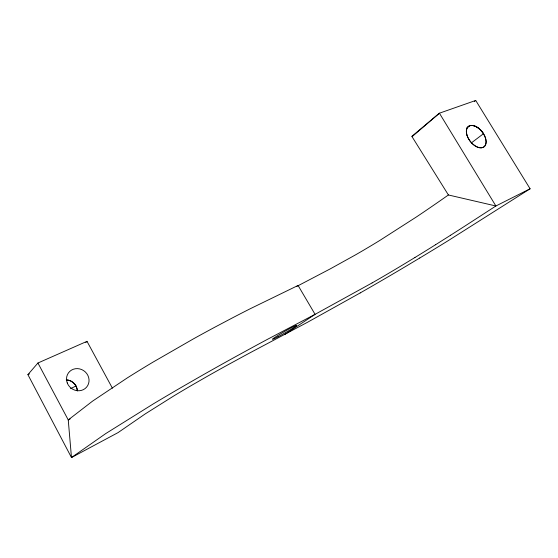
<?xml version="1.0" encoding="UTF-8"?>
<svg xmlns="http://www.w3.org/2000/svg" width="558" height="558" viewBox="0 0 558 558"><rect width="100%" height="100%" fill="white"/><g stroke="black" fill="none" stroke-linecap="round" stroke-linejoin="round"><path stroke-width="0.84" d="M360.182 292.95L307.479 322.294L251.714 351.903A150.716 6.459 -29.6 0 0 243.616 356.262L228.361 364.576A90.173 4.143 -29.6 0 0 207.36 376.301L192.371 384.915A72.575 3.404 -29.6 0 0 182.619 390.649A79.215 3.69 -29.6 0 0 174.04 395.789L145.233 413.903L118.038 432.617L71.48 457.546L27.9 374.641L37.93 363.007L87.006 341.336L112.402 388.18M85.806 342.591L87.006 341.336M412.048 136.689L439.411 113.197L475.73 100.454L530.1 188.785L448.388 240.547A217.383 13.036 -30.3 0 1 419.776 257.998M474.412 101.528L475.73 100.454M466.551 128.173L469.578 125.794A12.834 7.603 52.3 0 1 483.472 133.704L471.336 142.925M296.786 286.4L330.231 268.886L355.251 255.02A94.1 9.347 -30.7 0 0 363.928 249.984L370.386 246.148A100.517 10.058 -30.7 0 0 379.865 240.4L416.198 217.09A241.83 28.437 -30.4 0 0 426.472 210.164L432.673 205.916A377.717 50.89 -29.8 0 0 448.402 194.972L495.895 205.986L530.1 188.785M284.58 334.605L315.075 314.342L372.053 282.955M450.648 235.197L435.631 244.69M414.943 257.503L405.338 263.341A104.848 5.901 -30.3 0 1 384.427 275.785L384.357 275.826A93.312 5.175 -30.3 0 1 372.102 282.927M419.762 258.005L406.775 265.782A163.975 9.235 -30.3 0 1 376.357 283.652L376.218 283.729A165.914 9.367 -30.3 0 1 360.238 292.915M70.127 418.974L68.243 419.923L71.48 457.546L105.783 433.552L153.338 403.873A129.568 6.131 -29.6 0 1 180.646 387.761L199.806 376.741A141.913 6.612 -29.6 0 1 233.418 357.873L252.802 347.25A187.223 8.279 -29.6 0 1 267.847 339.131L315.075 314.342L298.07 285.452L250.263 308.727A183.805 14.585 -29.3 0 0 232.323 317.941L215.249 326.967A143.776 11.948 -29.3 0 0 193.535 338.811L153.136 362.051A131.786 11.111 -29.3 0 0 126.952 378.136L92.6 401.104L68.243 419.923L37.93 363.007M70.622 388.577L76.014 386.01M27.9 374.641L29.49 373.923M448.402 194.972L411.839 136.354L439.411 113.197L495.895 205.986L467.869 224.149A384.099 29.128 -29.8 0 1 450.78 235.113M66.374 379.865A11.125 10.539 36.9 0 1 77.304 390.649M66.276 379.886A11.132 10.518 35.3 0 1 77.325 390.942M435.603 244.697A173.092 10.553 -30.3 0 1 414.971 257.489M467.046 135.392A12.834 7.603 52.3 0 0 483.988 146.838A12.834 7.603 52.3 0 0 477.676 127.608A12.834 7.603 52.3 0 0 467.046 135.392A12.834 7.624 53 0 0 483.919 146.893A12.834 7.624 53 0 0 477.704 127.552A12.834 7.624 53 0 0 467.088 135.392M277.968 336.795A13.922 0.718 -29.9 0 0 296.64 325.46A13.922 0.718 -29.9 0 0 279.146 334.688A13.922 0.718 -29.9 0 0 277.968 336.795M67.246 382.921A11.544 10.79 37.8 0 0 86.511 387.245A11.544 10.79 37.8 0 0 79.599 368.894A11.544 10.79 37.8 0 0 67.246 382.921"/></g></svg>
